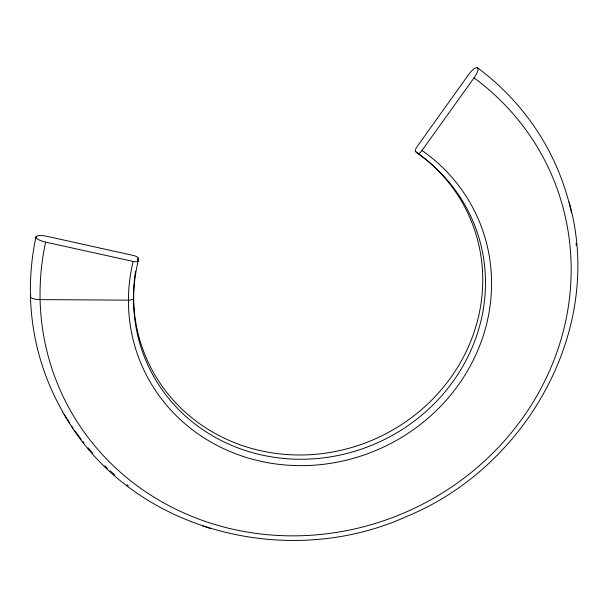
<?xml version="1.0" encoding="UTF-8"?>
<svg xmlns="http://www.w3.org/2000/svg" width="608" height="608" viewBox="0 0 608 608"><rect width="100%" height="100%" fill="white"/><g stroke="black" fill="none" stroke-linecap="round" stroke-linejoin="round"><path stroke-width="0.91" d="M62.852 411.95A276.04 258.833 -23.8 0 1 35.978 236.922A10.632 2.979 12.3 0 1 47.12 236.36L133.175 255.436A5.13 1.452 13.6 0 1 138.16 258.02L138.183 261.022A177.772 166.227 -23.7 0 0 245.267 450.49A177.772 166.227 -23.7 0 0 462.361 367.088A177.772 166.227 -23.7 0 0 417.81 153.604A5.16 1.566 -55 0 0 421.99 150.465L474.058 77.839A10.594 3.154 -53.7 0 0 477.424 67.708A10.594 3.154 -53.7 0 0 468.449 74.822L417.316 146.308A5.115 1.543 -55 0 0 415.492 151.491A176.358 165.095 -23.8 0 1 462.118 359.503A176.358 165.095 -23.8 0 1 253.24 448.879A176.358 165.095 -23.8 0 1 135.531 271.282M35.971 236.945A10.632 2.979 12.3 0 0 45.623 242.128L133.137 261.432A5.176 1.474 13.5 0 0 138.183 261.022M71.782 426.9C141.824 534.417 292.152 568.594 406.638 516.473C523.207 468.791 601.494 335.829 571.414 210.961M202.806 526.011L211.158 528.679M415.492 151.491L417.81 153.604M71.417 426.36L62.487 411.92M569.217 202.092L571.262 210.33M421.99 150.465A183.464 171.464 -23.7 0 1 467.658 370.614A183.464 171.464 -23.7 0 1 243.747 456.631A183.464 171.464 -23.7 0 1 133.137 261.432M30.788 295.602A10.458 3.306 -1.1 0 0 40.105 299.615L128.44 300.154A5.115 1.649 0.3 0 0 133.578 298.528L133.593 295.245A5.077 1.626 0.3 0 0 133.403 294.796M474.058 77.839A268.265 251.188 -23.8 0 1 535.207 398.681A268.265 251.188 -23.8 0 1 210.581 523.161A268.265 251.188 -23.8 0 1 45.623 242.128M137.545 260.665A176.358 165.095 -23.8 0 1 138.16 258.02M477.402 67.693A276.04 258.833 -23.8 0 1 571.459 212.861M576.08 243.588A276.04 258.833 -23.8 0 1 576.232 245.404M128.25 485.83A276.04 258.833 -23.8 0 1 126.806 484.736M114.882 475.008A276.04 258.833 -23.8 0 1 110.147 470.782M107.487 468.32A276.04 258.833 -23.8 0 1 104.857 465.812M92.88 453.37A276.04 258.833 -23.8 0 1 88.092 447.883M84.033 442.951A276.04 258.833 -23.8 0 1 82.893 441.522M81.206 439.364A276.04 258.833 -23.8 0 1 74.693 430.525M73.127 428.268A276.04 258.833 -23.8 0 1 71.584 425.995M69.563 422.925A276.04 258.833 -23.8 0 1 64.243 414.337"/></g></svg>
